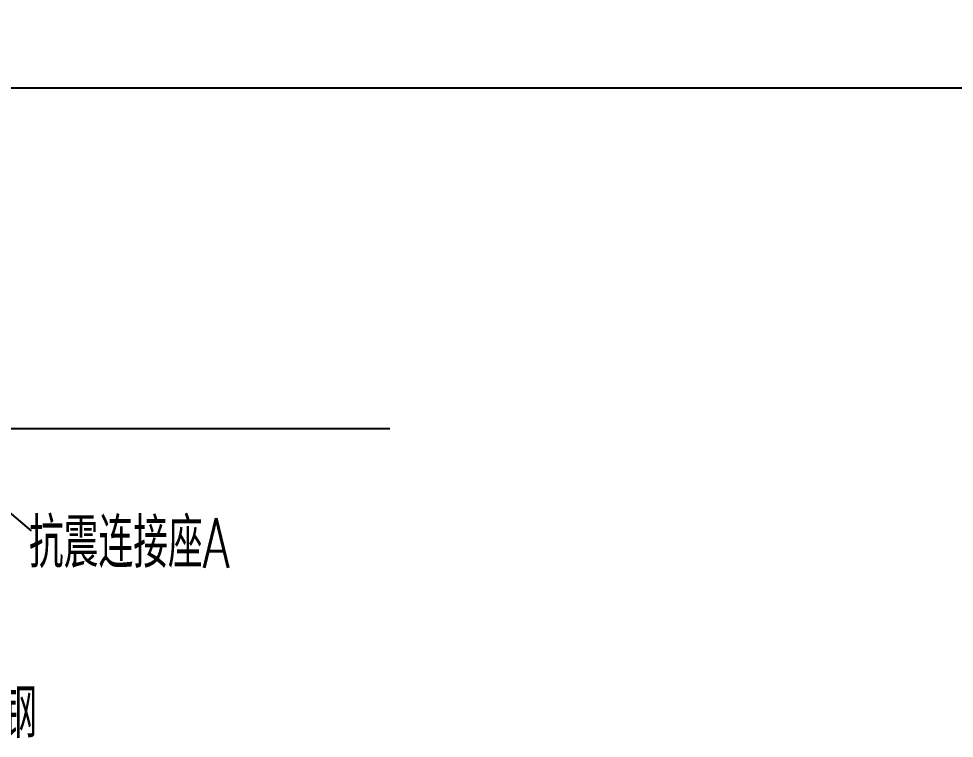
# Model space of a CAD drawing. Extents: x 1725261 to 1937680, y 860327 to 1571294.
# Drawn here: x 1833181 to 1840717, y 1236706 to 1242498 of the extents above; entities that cross this region are included whole.
import ezdxf

# ---------------------------------------------------------------- set-up
doc = ezdxf.new("R2010")
doc.units = 0
doc.header["$LTSCALE"] = 1000
doc.header["$MEASUREMENT"] = 0
doc.layers.add('bz', color=2, linetype='Continuous')
doc.layers.add('W_DIM', color=4, linetype='Continuous')
doc.styles.get("Standard").update_dxf_attribs({"font": 'gbenor.shx', "bigfont": 'gbcbig.shx'})
doc.styles.add('wwp100', font='txt.shx', dxfattribs={"width": 0.7, "height": 400, "bigfont": 'hztxt.shx'})
doc.dimstyles.get("Standard").update_dxf_attribs({"dimtxt": 0.18, "dimasz": 0.18, "dimexe": 0.18, "dimexo": 0.0625, "dimgap": 0.09, "dimtad": 0, "dimtih": 1, "dimtoh": 1, "dimdec": 4, "dimzin": 0, "dimdsep": 46, "dimtxsty": 'Standard', "dimcen": 0.09, "dimadec": 0, "dimazin": 0, "dimtfac": 1, "dimtdec": 4, "dimtofl": 0, "dimtmove": 0, "dimatfit": 3, "dimfxl": 0, "dimtolj": 1, "dimtzin": 0, "dimarcsym": 0})

msp = doc.modelspace()

# ---------------------------------------------------------------- linework, layer by layer
at = {"color": 7}
msp.add_line((1840720, 1241937.5), (1816642.5, 1241941.5), dxfattribs=at)
msp.add_lwpolyline([(1829315.4, 1256792.8), (1844453.8, 1256792.8), (1844453.8, 1241937.5), (1829315.4, 1241937.5)], close=True)
at = {"layer": 'bz'}
msp.add_line((1821591.2, 1239198.1), (1836171.2, 1239198.1), dxfattribs=at)

# ---------------------------------------------------------------- texts
at = {"layer": 'W_DIM', "color": 7, "style": 'wwp100', "width": 0.7}
for s, p in [('抗震连接座A', (1833263.4, 1238078.2)), ('C型槽钢', (1832235.7, 1236707.1))]:
    msp.add_text(s, height=400, dxfattribs=at).set_placement(p)

# ---------------------------------------------------------------- leaders
msp.add_leader([(1832712.9, 1238851.2), (1833280.4, 1238376.7)], dimstyle='Standard', override={"dimgap": 20})

doc.saveas('drawing.dxf')
